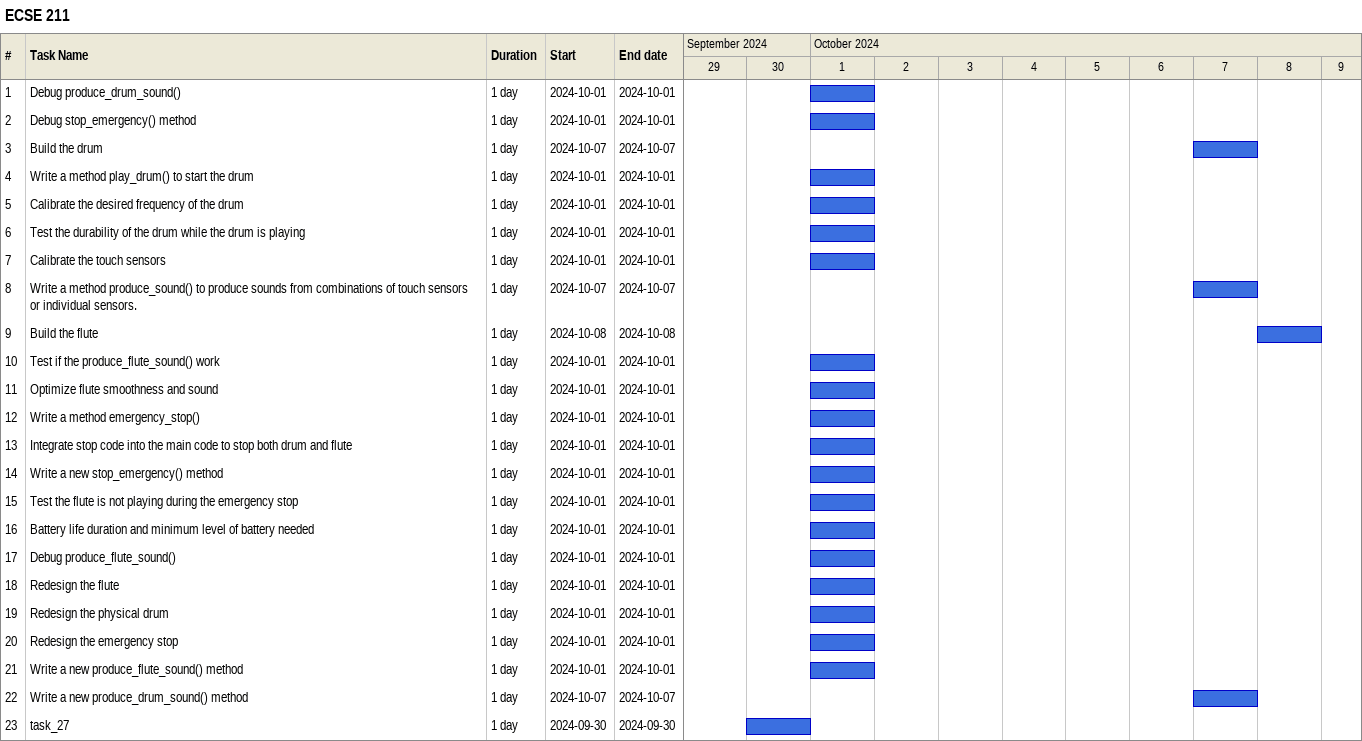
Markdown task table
ECSE 211

| ID | Task | Duration | Start | Finish |
|---|---|---|---|---|
| 1 | Debug produce_drum_sound() | 1d | 2024-10-01 | 2024-10-01 |
| 2 | Debug stop_emergency() method | 1d | 2024-10-01 | 2024-10-01 |
| 3 | Build the drum | 1d | 2024-10-07 | 2024-10-07 |
| 4 | Write a method play_drum() to start the drum | 1d | 2024-10-01 | 2024-10-01 |
| 5 | Calibrate the desired frequency of the drum | 1d | 2024-10-01 | 2024-10-01 |
| 6 | Test the durability of the drum while the drum is playing | 1d | 2024-10-01 | 2024-10-01 |
| 7 | Calibrate the touch sensors | 1d | 2024-10-01 | 2024-10-01 |
| 8 | Write a method produce_sound() to produce sounds from combinations of touch sensors or individual sensors. | 1d | 2024-10-07 | 2024-10-07 |
| 9 | Build the flute | 1d | 2024-10-08 | 2024-10-08 |
| 10 | Test if the produce_flute_sound() work | 1d | 2024-10-01 | 2024-10-01 |
| 11 | Optimize flute smoothness and sound | 1d | 2024-10-01 | 2024-10-01 |
| 12 | Write a method emergency_stop() | 1d | 2024-10-01 | 2024-10-01 |
| 13 | Integrate stop code into the main code to stop both drum and flute | 1d | 2024-10-01 | 2024-10-01 |
| 14 | Write a new stop_emergency() method | 1d | 2024-10-01 | 2024-10-01 |
| 15 | Test the flute is not playing during the emergency stop | 1d | 2024-10-01 | 2024-10-01 |
| 16 | Battery life duration and minimum level of battery needed | 1d | 2024-10-01 | 2024-10-01 |
| 17 | Debug produce_flute_sound() | 1d | 2024-10-01 | 2024-10-01 |
| 18 | Redesign the flute | 1d | 2024-10-01 | 2024-10-01 |
| 19 | Redesign the physical drum | 1d | 2024-10-01 | 2024-10-01 |
| 20 | Redesign the emergency stop | 1d | 2024-10-01 | 2024-10-01 |
| 21 | Write a new produce_flute_sound() method | 1d | 2024-10-01 | 2024-10-01 |
| 22 | Write a new produce_drum_sound() method | 1d | 2024-10-07 | 2024-10-07 |
| 23 | task_27 | 1d | 2024-09-30 | 2024-09-30 |
